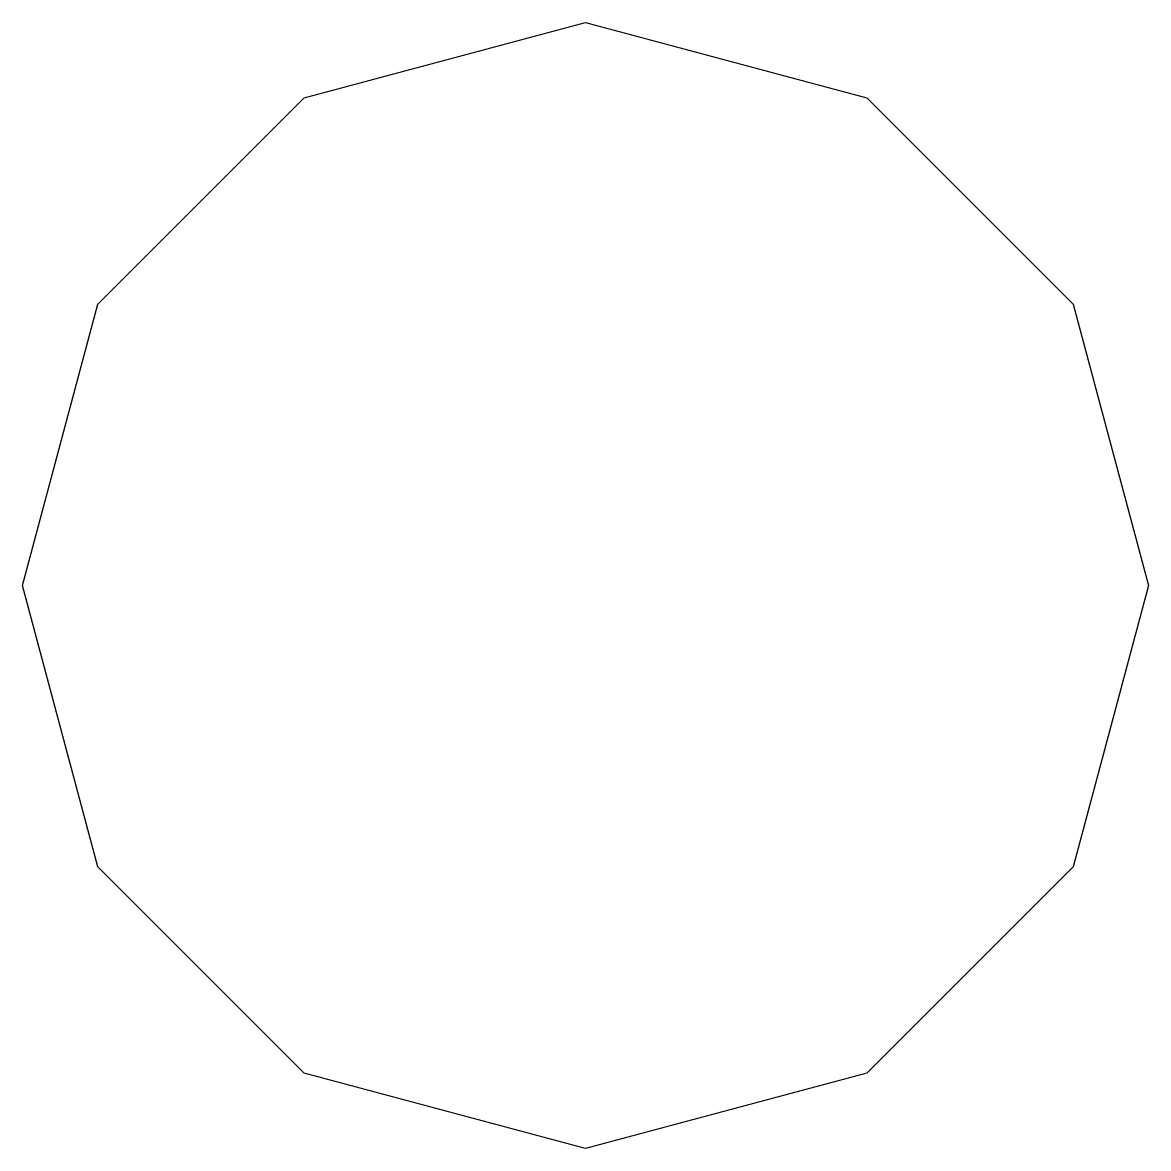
# Model space of a CAD drawing. Extents: x -0.04 to 0.04, y 0.16 to 0.24.
import ezdxf

# ---------------------------------------------------------------- set-up
doc = ezdxf.new("R2010")
doc.units = 0
doc.header["$MEASUREMENT"] = 0
doc.layers.add('C2', color=7, linetype='Continuous')

msp = doc.modelspace()

# ---------------------------------------------------------------- linework, layer by layer
at = {"layer": 'C2'}
msp.add_lwpolyline([(-0.04, 0.2), (-0.034641, 0.22), (-0.02, 0.234641), (0, 0.24), (0.02, 0.234641), (0.034641, 0.22), (0.04, 0.2), (0.034641, 0.18), (0.02, 0.165359), (0, 0.16), (-0.02, 0.165359), (-0.034641, 0.18)], close=True, dxfattribs=at)

doc.saveas('drawing.dxf')
